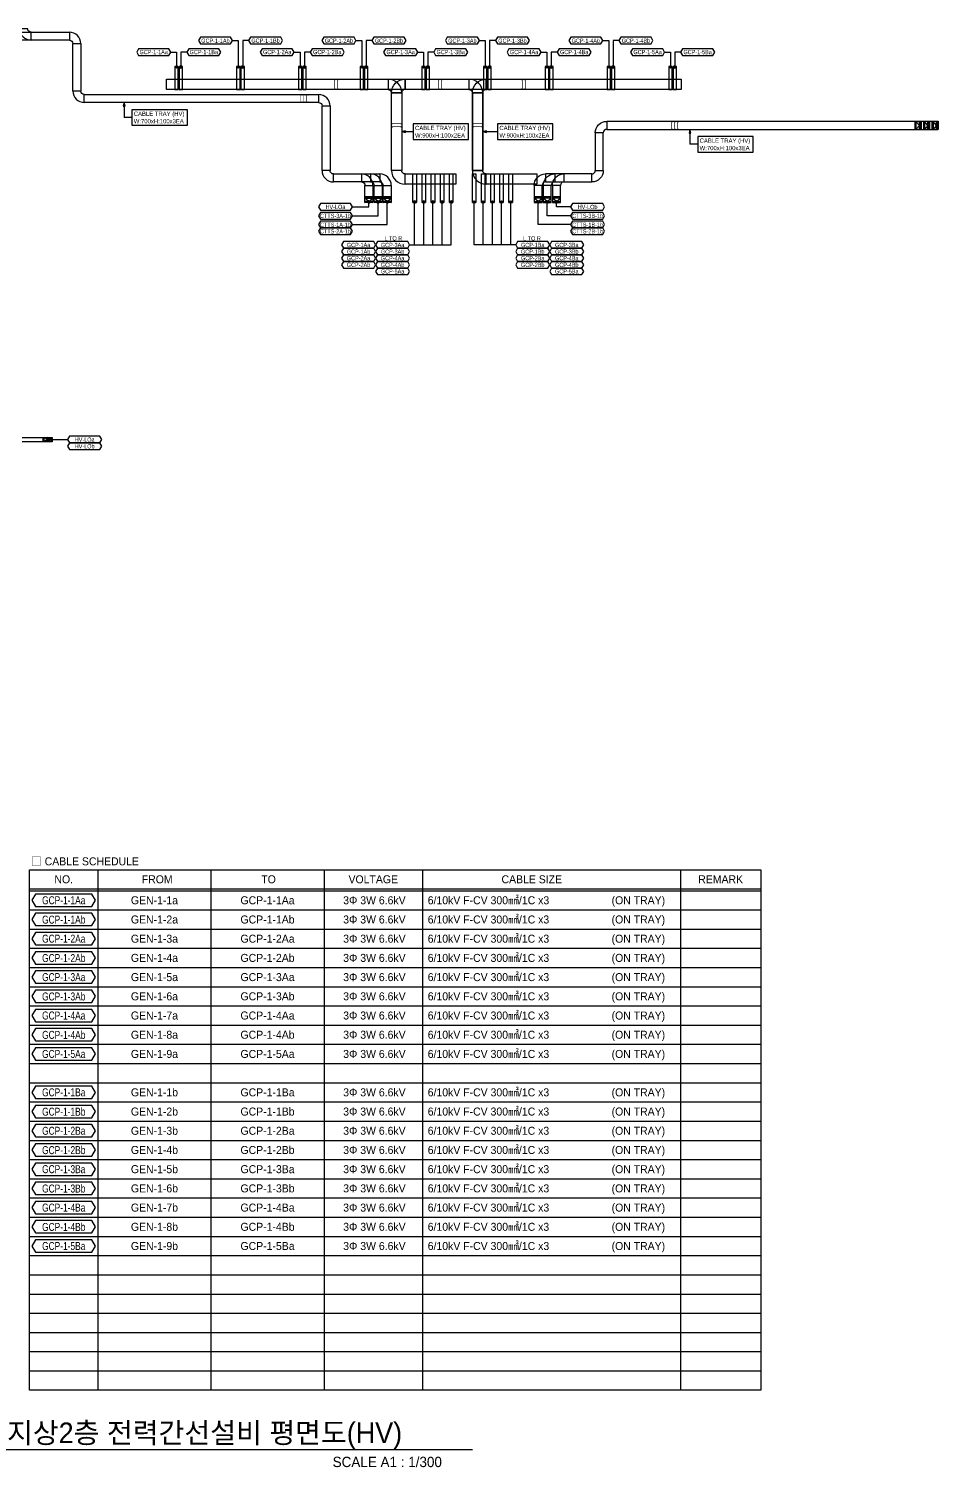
# Model space of a CAD drawing. Header units: millimetres. Extents: x 14100 to 374841, y -351975 to 881100.
# Drawn here: x 96798 to 176354, y -168613 to -42795 of the extents above; entities that cross this region are included whole.
import ezdxf
from ezdxf.enums import TextEntityAlignment as Align

# ---------------------------------------------------------------- set-up
doc = ezdxf.new("R2010")
doc.units = ezdxf.units.MM
doc.header["$LTSCALE"] = 150
doc.set_wipeout_variables(frame=1)
for name, color, linetype in [('-----26 Electrical Cable Tray_HV_GEN A', 1, 'Continuous'), ('-----26 Electrical Cable Tray_HV_GEN B', 30, 'Continuous'), ('-----26 Electrical Cable Tray_HV_N', 30, 'Continuous'), ('-----26 Electrical Cable Tray_HV_발전기 A', 6, 'Continuous'), ('-----26 Electrical Cable Tray_HV_발전기 B', 103, 'Continuous'), ('-----29 Cable Schedule', 1, 'Continuous'), ('-----29 Indicator', 1, 'Continuous'), ('-----29 주기', 1, 'Continuous'), ('-----30 Text', 2, 'Continuous'), ('-----41 Drawing Title', 2, 'Continuous'), ('-----99 Cable Schedule', 2, 'Continuous')]:
    doc.layers.add(name, color=color, linetype=linetype)
doc.styles.add('ELEC', font='Dotum.ttf')

# ---------------------------------------------------------------- blocks, each defined once
blk = doc.blocks.new('A$529866197279')
at = {"color": 0}
for p, q in [((0, 400), (0, 500)), ((0, 500), (700, 500)), ((0, 0), (0, 400)), ((700, 0), (0, 0)), ((700, 500), (700, 400)), ((700, 400), (700, 0))]:
    blk.add_line(p, q, dxfattribs=at)
at = {"color": 8}
for p, q in [((350, 100), (0, 400)), ((0, 400), (700, 400)), ((700, 100), (0, 100)), ((0, 100), (700, 0)), ((0, 0), (700, 100)), ((350, 100), (700, 400))]:
    blk.add_line(p, q, dxfattribs=at)
blk = doc.blocks.new('A$C9a0ab699')
h = blk.add_hatch(color=0)
edge = h.paths.add_edge_path()
edge.add_arc((64, 64), 64, -360, 0, ccw=False)
at = {"color": 0}
blk.add_circle((64, 64), 64, dxfattribs=at)
blk = doc.blocks.new('A$527511562058')
at = {"color": 0}
for p, q in [((0, 400), (400, 400)), ((0, 0), (0, 400)), ((400, 0), (0, 0)), ((400, 400), (500, 400)), ((500, 0), (400, 0)), ((500, 400), (500, 0))]:
    blk.add_line(p, q, dxfattribs=at)
at = {"color": 8}
for p, q in [((100, 400), (0, 0)), ((0, 400), (100, 0)), ((100, 200), (400, 400)), ((100, 0), (100, 400)), ((100, 200), (400, 0)), ((400, 400), (400, 0))]:
    blk.add_line(p, q, dxfattribs=at)

msp = doc.modelspace()

# ---------------------------------------------------------------- linework, layer by layer
at = {"layer": '-----26 Electrical Cable Tray_HV_GEN A'}
for p, q in [((109879, -46193), (109579, -46093)), ((109579, -46193), (109879, -46093)), ((115279, -46193), (114979, -46093)), ((114979, -46193), (115279, -46093)), ((120679, -46193), (120379, -46093)), ((120379, -46193), (120679, -46093)), ((126079, -46193), (125779, -46093)), ((125779, -46193), (126079, -46093)), ((131479, -46193), (131179, -46093)), ((131179, -46193), (131479, -46093)), ((136879, -46193), (136579, -46093)), ((136579, -46193), (136879, -46093)), ((142279, -46193), (141979, -46093)), ((141979, -46193), (142279, -46093)), ((147679, -46193), (147379, -46093)), ((147379, -46193), (147679, -46093)), ((153079, -46193), (152779, -46093)), ((152779, -46193), (153079, -46093)), ((130404, -57905), (130704, -58005)), ((130704, -57905), (130404, -58005)), ((131204, -57905), (131504, -58005)), ((131504, -57905), (131204, -58005)), ((132004, -57905), (132304, -58005)), ((132304, -57905), (132004, -58005)), ((132804, -57905), (133104, -58005)), ((133104, -57905), (132804, -58005)), ((133604, -57905), (133904, -58005)), ((133904, -57905), (133604, -58005))]:
    msp.add_line(p, q, dxfattribs=at)
at = {"layer": '-----26 Electrical Cable Tray_HV_GEN A', "elevation": 0}
for points in [[(109879, -46193), (109879, -46093), (109579, -46093), (109579, -46193)], [(109879, -48095), (109879, -46093), (109579, -46093), (109579, -48095)], [(115279, -46193), (115279, -46093), (114979, -46093), (114979, -46193)], [(115279, -48095), (115279, -46093), (114979, -46093), (114979, -48095)], [(120679, -46193), (120679, -46093), (120379, -46093), (120379, -46193)], [(120679, -48095), (120679, -46093), (120379, -46093), (120379, -48095)], [(126079, -46193), (126079, -46093), (125779, -46093), (125779, -46193)], [(126079, -48095), (126079, -46093), (125779, -46093), (125779, -48095)], [(131479, -46193), (131479, -46093), (131179, -46093), (131179, -46193)], [(131479, -48095), (131479, -46093), (131179, -46093), (131179, -48095)], [(136879, -46193), (136879, -46093), (136579, -46093), (136579, -46193)], [(136879, -48095), (136879, -46093), (136579, -46093), (136579, -48095)], [(142279, -46193), (142279, -46093), (141979, -46093), (141979, -46193)], [(142279, -48095), (142279, -46093), (141979, -46093), (141979, -48095)], [(147679, -46193), (147679, -46093), (147379, -46093), (147379, -46193)], [(147679, -48095), (147679, -46093), (147379, -46093), (147379, -48095)], [(153079, -46193), (153079, -46093), (152779, -46093), (152779, -46193)], [(153079, -48095), (153079, -46093), (152779, -46093), (152779, -48095)], [(128222, -48095), (108845, -48095), (108845, -47195), (128222, -47195)], [(153879, -48095), (129722, -48095), (129722, -47195), (153879, -47195)], [(129422, -48395), (129422, -55195), (128522, -55195), (128522, -48395)], [(129422, -48395), (129422, -55195), (128522, -55195), (128522, -48395)], [(134157, -56395), (129722, -56395), (129722, -55495), (134157, -55495)], [(134157, -56395), (129722, -56395), (129722, -55495), (134157, -55495)], [(130404, -58005), (130404, -55495), (130704, -55495), (130704, -58005)], [(131204, -58005), (131204, -55495), (131504, -55495), (131504, -58005)], [(132004, -58005), (132004, -55495), (132304, -55495), (132304, -58005)], [(132804, -58005), (132804, -55495), (133104, -55495), (133104, -58005)], [(133604, -58005), (133604, -55495), (133904, -55495), (133904, -58005)], [(130404, -57905), (130404, -58005), (130704, -58005), (130704, -57905)], [(131204, -57905), (131204, -58005), (131504, -58005), (131504, -57905)], [(132004, -57905), (132004, -58005), (132304, -58005), (132304, -57905)], [(132804, -57905), (132804, -58005), (133104, -58005), (133104, -57905)], [(133604, -57905), (133604, -58005), (133904, -58005), (133904, -57905)]]:
    msp.add_lwpolyline(points, close=True, dxfattribs=at)
at = {"layer": '-----26 Electrical Cable Tray_HV_GEN A', "ltscale": 7.5, "const_width": 50, "elevation": 0}
for points in [[(123662, -47995), (123662, -48095), (123562, -48095), (123562, -47195), (123662, -47195), (123662, -47295)], [(132760, -47995), (132760, -48095), (132660, -48095), (132660, -47195), (132760, -47195), (132760, -47295)], [(140155, -47995), (140155, -48095), (140255, -48095), (140255, -47195), (140155, -47195), (140155, -47295)], [(129322, -51167), (129422, -51167), (129422, -51067), (128522, -51067), (128522, -51167), (128622, -51167)], [(129322, -51426), (129422, -51426), (129422, -51326), (128522, -51326), (128522, -51426), (128622, -51426)]]:
    msp.add_lwpolyline(points, dxfattribs=at)
at = {"layer": '-----26 Electrical Cable Tray_HV_GEN A', "elevation": 0}
for points in [[(128222, -48095), (128222, -48095, -0.4142136), (128522, -48395), (128522, -48395), (129422, -48395, 0.4142136), (128222, -47195)], [(128222, -48095), (128222, -48095, -0.4142136), (128522, -48395), (128522, -48395), (129422, -48395, 0.4142136), (128222, -47195)], [(129722, -48095), (129722, -48095, 0.4142136), (129422, -48395), (129422, -48395), (128522, -48395, -0.4142136), (129722, -47195)], [(129722, -55495), (129722, -55495, -0.4142136), (129422, -55195), (129422, -55195), (128522, -55195, 0.4142136), (129722, -56395)], [(129722, -55495), (129722, -55495, -0.4142136), (129422, -55195), (129422, -55195), (128522, -55195, 0.4142136), (129722, -56395)]]:
    msp.add_lwpolyline(points, format="xyb", close=True, dxfattribs=at)
at = {"layer": '-----26 Electrical Cable Tray_HV_GEN B'}
for p, q in [((110259, -46193), (109959, -46093)), ((109959, -46193), (110259, -46093)), ((115659, -46193), (115359, -46093)), ((115359, -46193), (115659, -46093)), ((121059, -46193), (120759, -46093)), ((120759, -46193), (121059, -46093)), ((126459, -46193), (126159, -46093)), ((126159, -46193), (126459, -46093)), ((131859, -46193), (131559, -46093)), ((131559, -46193), (131859, -46093)), ((137259, -46193), (136959, -46093)), ((136959, -46193), (137259, -46093)), ((142659, -46193), (142359, -46093)), ((142359, -46193), (142659, -46093)), ((148059, -46193), (147759, -46093)), ((147759, -46193), (148059, -46093)), ((153459, -46193), (153159, -46093)), ((153159, -46193), (153459, -46093)), ((135604, -57905), (135904, -58005)), ((135904, -57905), (135604, -58005)), ((136404, -57905), (136704, -58005)), ((136704, -57905), (136404, -58005)), ((137204, -57905), (137504, -58005)), ((137504, -57905), (137204, -58005)), ((138004, -57905), (138304, -58005)), ((138304, -57905), (138004, -58005)), ((138804, -57905), (139104, -58005)), ((139104, -57905), (138804, -58005))]:
    msp.add_line(p, q, dxfattribs=at)
at = {"layer": '-----26 Electrical Cable Tray_HV_GEN B', "elevation": 0}
for points in [[(110259, -46193), (110259, -46093), (109959, -46093), (109959, -46193)], [(110259, -48095), (110259, -46093), (109959, -46093), (109959, -48095)], [(115659, -46193), (115659, -46093), (115359, -46093), (115359, -46193)], [(115659, -48095), (115659, -46093), (115359, -46093), (115359, -48095)], [(121059, -46193), (121059, -46093), (120759, -46093), (120759, -46193)], [(121059, -48095), (121059, -46093), (120759, -46093), (120759, -48095)], [(126459, -46193), (126459, -46093), (126159, -46093), (126159, -46193)], [(126459, -48095), (126459, -46093), (126159, -46093), (126159, -48095)], [(131859, -46193), (131859, -46093), (131559, -46093), (131559, -46193)], [(131859, -48095), (131859, -46093), (131559, -46093), (131559, -48095)], [(137259, -46193), (137259, -46093), (136959, -46093), (136959, -46193)], [(137259, -48095), (137259, -46093), (136959, -46093), (136959, -48095)], [(142659, -46193), (142659, -46093), (142359, -46093), (142359, -46193)], [(142659, -48095), (142659, -46093), (142359, -46093), (142359, -48095)], [(148059, -46193), (148059, -46093), (147759, -46093), (147759, -46193)], [(148059, -48095), (148059, -46093), (147759, -46093), (147759, -48095)], [(153459, -46193), (153459, -46093), (153159, -46093), (153159, -46193)], [(153459, -48095), (153459, -46093), (153159, -46093), (153159, -48095)], [(135304, -48095), (108845, -48095), (108845, -47195), (135304, -47195)], [(153879, -48095), (136804, -48095), (136804, -47195), (153879, -47195)], [(136504, -48395), (136504, -55195), (135604, -55195), (135604, -48395)], [(135604, -48395), (135604, -55195), (136504, -55195), (136504, -48395)], [(135604, -58005), (135604, -55495), (135904, -55495), (135904, -58005)], [(136404, -58005), (136404, -55495), (136704, -55495), (136704, -58005)], [(141239, -56395), (136804, -56395), (136804, -55495), (141239, -55495)], [(141239, -56395), (136804, -56395), (136804, -55495), (141239, -55495)], [(137204, -58005), (137204, -55495), (137504, -55495), (137504, -58005)], [(138004, -58005), (138004, -55495), (138304, -55495), (138304, -58005)], [(138804, -58005), (138804, -55495), (139104, -55495), (139104, -58005)], [(135604, -57905), (135604, -58005), (135904, -58005), (135904, -57905)], [(136404, -57905), (136404, -58005), (136704, -58005), (136704, -57905)], [(137204, -57905), (137204, -58005), (137504, -58005), (137504, -57905)], [(138004, -57905), (138004, -58005), (138304, -58005), (138304, -57905)], [(138804, -57905), (138804, -58005), (139104, -58005), (139104, -57905)]]:
    msp.add_lwpolyline(points, close=True, dxfattribs=at)
at = {"layer": '-----26 Electrical Cable Tray_HV_GEN B', "ltscale": 7.5, "const_width": 50, "elevation": 0}
for points in [[(123922, -47995), (123922, -48095), (123822, -48095), (123822, -47195), (123922, -47195), (123922, -47295)], [(133020, -47995), (133020, -48095), (132920, -48095), (132920, -47195), (133020, -47195), (133020, -47295)], [(139895, -47995), (139895, -48095), (139995, -48095), (139995, -47195), (139895, -47195), (139895, -47295)], [(136404, -51167), (136504, -51167), (136504, -51067), (135604, -51067), (135604, -51167), (135704, -51167)], [(136404, -51426), (136504, -51426), (136504, -51326), (135604, -51326), (135604, -51426), (135704, -51426)]]:
    msp.add_lwpolyline(points, dxfattribs=at)
at = {"layer": '-----26 Electrical Cable Tray_HV_GEN B', "elevation": 0}
for points in [[(135304, -48095), (135304, -48095, -0.4142136), (135604, -48395), (135604, -48395), (136504, -48395, 0.4142136), (135304, -47195)], [(136804, -48095), (136804, -48095, 0.4142136), (136504, -48395), (136504, -48395), (135604, -48395, -0.4142136), (136804, -47195)], [(136804, -55495), (136804, -55495, -0.4142136), (136504, -55195), (136504, -55195), (135604, -55195, 0.4142136), (136804, -56395)], [(136804, -55495), (136804, -55495, -0.4142136), (136504, -55195), (136504, -55195), (135604, -55195, 0.4142136), (136804, -56395)]]:
    msp.add_lwpolyline(points, format="xyb", close=True, dxfattribs=at)
at = {"layer": '-----26 Electrical Cable Tray_HV_N', "color": 1}
for p, q in [((105824, -50553), (105139, -50553)), ((155321, -52903), (154636, -52903))]:
    msp.add_line(p, q, dxfattribs=at)
msp.add_lwpolyline([(105139, -49250), (105059, -49570), (105219, -49570), (105139, -49250), (105139, -50553)], dxfattribs=at)
at = {"layer": '-----26 Electrical Cable Tray_HV_N', "color": 1, "elevation": 0}
for points in [[(105824, -49878), (105824, -51228), (110670, -51228), (110670, -49878)], [(130425, -51120), (130425, -52470), (135271, -52470), (135271, -51120)], [(137807, -51120), (137807, -52470), (142653, -52470), (142653, -51120)], [(155321, -52228), (155321, -53578), (160167, -53578), (160167, -52228)]]:
    msp.add_lwpolyline(points, close=True, dxfattribs=at)
for points in [[(129422, -51795), (129742, -51875), (129742, -51715), (129422, -51795), (130425, -51795)], [(136504, -51795), (136824, -51875), (136824, -51715), (136504, -51795), (137807, -51795)], [(154636, -51600), (154556, -51920), (154716, -51920), (154636, -51600), (154636, -52903)]]:
    msp.add_lwpolyline(points, dxfattribs=at)
at = {"layer": '-----26 Electrical Cable Tray_HV_발전기 A'}
msp.add_lwpolyline([(100354, -43095), (100354, -43795), (93854, -43795), (93854, -43095)], close=True, dxfattribs=at)
at = {"layer": '-----26 Electrical Cable Tray_HV_발전기 A', "elevation": 0}
for points in [[(96704, -42795), (96004, -42795, 0.4142136), (97004, -43795), (97004, -43095, -0.4142136)], [(100654, -44095), (101354, -44095, 0.4142136), (100354, -43095), (100354, -43795, -0.4142136)], [(101354, -48245), (100654, -48245, 0.4142136), (101654, -49245), (101654, -48545, -0.4142136)], [(122454, -49545), (123154, -49545, 0.4142136), (122154, -48545), (122154, -49245, -0.4142136)], [(123154, -55195), (122454, -55195, 0.4142136), (123454, -56195), (123454, -55495, -0.4142136)], [(126204, -56495), (126904, -56495, 0.4142136), (125904, -55495), (125904, -56195, -0.4142136)], [(127004, -56495), (127704, -56495, 0.4142136), (126704, -55495), (126704, -56195, -0.4142136)], [(127804, -56495), (128504, -56495, 0.4142136), (127504, -55495), (127504, -56195, -0.4142136)]]:
    msp.add_lwpolyline(points, format="xyb", close=True, dxfattribs=at)
for points in [[(100654, -44095), (101354, -44095), (101354, -48245), (100654, -48245)], [(122154, -48545), (122154, -49245), (101654, -49245), (101654, -48545)], [(122454, -49545), (123154, -49545), (123154, -55195), (122454, -55195)], [(125904, -55495), (125904, -56195), (123454, -56195), (123454, -55495)], [(123454, -55495), (126704, -55495), (126704, -56195), (123454, -56195)], [(123454, -55495), (127504, -55495), (127504, -56195), (123454, -56195)], [(126204, -56495), (126904, -56495), (126904, -57505), (126204, -57505)], [(127004, -56495), (127704, -56495), (127704, -57505), (127004, -57505)], [(127804, -56495), (128504, -56495), (128504, -57505), (127804, -57505)], [(98344, -78931), (95985, -78931), (95985, -78531), (98344, -78531)]]:
    msp.add_lwpolyline(points, close=True, dxfattribs=at)
at = {"layer": '-----26 Electrical Cable Tray_HV_발전기 A', "ltscale": 7.5, "const_width": 50}
for points in [[(120698, -49145), (120698, -49245), (120598, -49245), (120598, -48545), (120698, -48545), (120698, -48645)], [(120958, -49145), (120958, -49245), (120858, -49245), (120858, -48545), (120958, -48545), (120958, -48645)], [(121217, -49145), (121217, -49245), (121117, -49245), (121117, -48545), (121217, -48545), (121217, -48645)]]:
    msp.add_lwpolyline(points, dxfattribs=at)
at = {"layer": '-----26 Electrical Cable Tray_HV_발전기 B', "elevation": 0}
for points in [[(147054, -51895), (146354, -51895, -0.4142136), (147354, -50895), (147354, -51595, 0.4142136)], [(146354, -55195), (147054, -55195, -0.4142136), (146054, -56195), (146054, -55495, 0.4142136)], [(141704, -56495), (141004, -56495, -0.4142136), (142004, -55495), (142004, -56195, 0.4142136)], [(142504, -56495), (141804, -56495, -0.4142136), (142804, -55495), (142804, -56195, 0.4142136)], [(143304, -56495), (142604, -56495, -0.4142136), (143604, -55495), (143604, -56195, 0.4142136)]]:
    msp.add_lwpolyline(points, format="xyb", close=True, dxfattribs=at)
for points in [[(176304, -51595), (176304, -50895), (147354, -50895), (147354, -51595)], [(147054, -51895), (146354, -51895), (146354, -55195), (147054, -55195)], [(141704, -56495), (141004, -56495), (141004, -57505), (141704, -57505)], [(142504, -56495), (141804, -56495), (141804, -57505), (142504, -57505)], [(146054, -55495), (142004, -55495), (142004, -56195), (146054, -56195)], [(143304, -56495), (142604, -56495), (142604, -57505), (143304, -57505)], [(146054, -55495), (142804, -55495), (142804, -56195), (146054, -56195)], [(143604, -55495), (143604, -56195), (146054, -56195), (146054, -55495)], [(98044, -78931), (95985, -78931), (95985, -78531), (98044, -78531)]]:
    msp.add_lwpolyline(points, close=True, dxfattribs=at)
at = {"layer": '-----26 Electrical Cable Tray_HV_발전기 B', "ltscale": 7.5, "const_width": 50, "elevation": 0}
for points in [[(153110, -51495), (153110, -51595), (153010, -51595), (153010, -50895), (153110, -50895), (153110, -50995)], [(153370, -51495), (153370, -51595), (153270, -51595), (153270, -50895), (153370, -50895), (153370, -50995)], [(153630, -51495), (153630, -51595), (153530, -51595), (153530, -50895), (153630, -50895), (153630, -50995)]]:
    msp.add_lwpolyline(points, dxfattribs=at)
at = {"layer": '-----29 주기', "elevation": 0}
for points in [[(111806, -43542), (111639, -43831), (111806, -44120), (114452, -44120), (114619, -43831), (114452, -43542)], [(116187, -43542), (116020, -43831), (116187, -44120), (118833, -44120), (118999, -43831), (118833, -43542)], [(122606, -43542), (122439, -43831), (122606, -44120), (125252, -44120), (125419, -43831), (125252, -43542)], [(126987, -43542), (126820, -43831), (126987, -44120), (129633, -44120), (129799, -43831), (129633, -43542)], [(133406, -43542), (133239, -43831), (133406, -44120), (136052, -44120), (136219, -43831), (136052, -43542)], [(137787, -43542), (137620, -43831), (137787, -44120), (140433, -44120), (140599, -43831), (140433, -43542)], [(144206, -43542), (144039, -43831), (144206, -44120), (146852, -44120), (147019, -43831), (146852, -43542)], [(148587, -43542), (148420, -43831), (148587, -44120), (151233, -44120), (151399, -43831), (151233, -43542)], [(106406, -44542), (106239, -44831), (106406, -45120), (109052, -45120), (109219, -44831), (109052, -44542)], [(110787, -44542), (110620, -44831), (110787, -45120), (113433, -45120), (113599, -44831), (113433, -44542)], [(117206, -44542), (117039, -44831), (117206, -45120), (119852, -45120), (120019, -44831), (119852, -44542)], [(121587, -44542), (121420, -44831), (121587, -45120), (124233, -45120), (124399, -44831), (124233, -44542)], [(128006, -44542), (127839, -44831), (128006, -45120), (130652, -45120), (130819, -44831), (130652, -44542)], [(132387, -44542), (132220, -44831), (132387, -45120), (135033, -45120), (135199, -44831), (135033, -44542)], [(138806, -44542), (138639, -44831), (138806, -45120), (141452, -45120), (141619, -44831), (141452, -44542)], [(143187, -44542), (143020, -44831), (143187, -45120), (145833, -45120), (145999, -44831), (145833, -44542)], [(149606, -44542), (149439, -44831), (149606, -45120), (152252, -45120), (152419, -44831), (152252, -44542)], [(153987, -44542), (153820, -44831), (153987, -45120), (156633, -45120), (156799, -44831), (156633, -44542)], [(122303, -58082), (122137, -58371), (122303, -58660), (124949, -58660), (125116, -58371), (124949, -58082)], [(122303, -58860), (122137, -59149), (122303, -59437), (124949, -59437), (125116, -59149), (124949, -58860)], [(144358, -58082), (144191, -58371), (144358, -58660), (147004, -58660), (147171, -58371), (147004, -58082)], [(144358, -58860), (144191, -59149), (144358, -59437), (147004, -59437), (147171, -59149), (147004, -58860)], [(122303, -59637), (122137, -59926), (122303, -60215), (124949, -60215), (125116, -59926), (124949, -59637)], [(122303, -60215), (122137, -60504), (122303, -60792), (124949, -60792), (125116, -60504), (124949, -60215)], [(144358, -59637), (144191, -59926), (144358, -60215), (147004, -60215), (147171, -59926), (147004, -59637)], [(144358, -60215), (144191, -60504), (144358, -60792), (147004, -60792), (147171, -60504), (147004, -60215)], [(124324, -61415), (124157, -61704), (124324, -61992), (126970, -61992), (127137, -61704), (126970, -61415)], [(127303, -61415), (127137, -61704), (127303, -61992), (129949, -61992), (130116, -61704), (129949, -61415)], [(139558, -61415), (139391, -61704), (139558, -61992), (142204, -61992), (142371, -61704), (142204, -61415)], [(142537, -61415), (142371, -61704), (142537, -61992), (145183, -61992), (145350, -61704), (145183, -61415)], [(124324, -61992), (124157, -62281), (124324, -62570), (126970, -62570), (127137, -62281), (126970, -61992)], [(124324, -62570), (124157, -62859), (124324, -63147), (126970, -63147), (127137, -62859), (126970, -62570)], [(127303, -61992), (127137, -62281), (127303, -62570), (129949, -62570), (130116, -62281), (129949, -61992)], [(127303, -62570), (127137, -62859), (127303, -63147), (129949, -63147), (130116, -62859), (129949, -62570)], [(139558, -61992), (139391, -62281), (139558, -62570), (142204, -62570), (142371, -62281), (142204, -61992)], [(139558, -62570), (139391, -62859), (139558, -63147), (142204, -63147), (142371, -62859), (142204, -62570)], [(142537, -61992), (142371, -62281), (142537, -62570), (145183, -62570), (145350, -62281), (145183, -61992)], [(142537, -62570), (142371, -62859), (142537, -63147), (145183, -63147), (145350, -62859), (145183, -62570)], [(124324, -63147), (124157, -63436), (124324, -63725), (126970, -63725), (127137, -63436), (126970, -63147)], [(127303, -63147), (127137, -63436), (127303, -63725), (129949, -63725), (130116, -63436), (129949, -63147)], [(127303, -63725), (127137, -64014), (127303, -64302), (129949, -64302), (130116, -64014), (129949, -63725)], [(139558, -63147), (139391, -63436), (139558, -63725), (142204, -63725), (142371, -63436), (142204, -63147)], [(142537, -63147), (142371, -63436), (142537, -63725), (145183, -63725), (145350, -63436), (145183, -63147)], [(142537, -63725), (142371, -64014), (142537, -64302), (145183, -64302), (145350, -64014), (145183, -63725)], [(100365, -78442), (100199, -78731), (100365, -79020), (103011, -79020), (103178, -78731), (103011, -78442)], [(100365, -79020), (100199, -79309), (100365, -79597), (103011, -79597), (103178, -79309), (103011, -79020)]]:
    msp.add_lwpolyline(points, close=True, dxfattribs=at)
at = {"layer": '-----41 Drawing Title', "color": 7}
msp.add_line((135622, -167100), (92978, -167100), dxfattribs=at)
at = {"layer": '-----99 Cable Schedule', "color": 1}
msp.add_line((98494, -78731), (100199, -78731), dxfattribs=at)
at = {"layer": '-----99 Cable Schedule', "color": 1, "elevation": 0}
for points in [[(114619, -43831), (115129, -43831), (115129, -46143)], [(116020, -43831), (115509, -43831), (115509, -46143)], [(125419, -43831), (125929, -43831), (125929, -46143)], [(126820, -43831), (126309, -43831), (126309, -46143)], [(136219, -43831), (136729, -43831), (136729, -46143)], [(137620, -43831), (137109, -43831), (137109, -46143)], [(147019, -43831), (147529, -43831), (147529, -46143)], [(148420, -43831), (147909, -43831), (147909, -46143)], [(109219, -44831), (109729, -44831), (109729, -46143)], [(110620, -44831), (110109, -44831), (110109, -46143)], [(120019, -44831), (120529, -44831), (120529, -46143)], [(121420, -44831), (120909, -44831), (120909, -46143)], [(130819, -44831), (131329, -44831), (131329, -46143)], [(132220, -44831), (131709, -44831), (131709, -46143)], [(141619, -44831), (142129, -44831), (142129, -46143)], [(143020, -44831), (142509, -44831), (142509, -46143)], [(152419, -44831), (152929, -44831), (152929, -46143)], [(153820, -44831), (153309, -44831), (153309, -46143)], [(125116, -58371), (126554, -58371), (126554, -57955)], [(125116, -59149), (127354, -59149), (127354, -57955)], [(125116, -59926), (128154, -59926), (128154, -57955)], [(130116, -61704), (133754, -61704), (133754, -57955)], [(130554, -61704), (130554, -57955)], [(131354, -61704), (131354, -57955)], [(132154, -61704), (132154, -57955)], [(132954, -61704), (132954, -57955)], [(139391, -61704), (135754, -61704), (135754, -57955)], [(136554, -61704), (136554, -57955)], [(137354, -61704), (137354, -57955)], [(138154, -61704), (138154, -57955)], [(138954, -61704), (138954, -57955)], [(144191, -59926), (141354, -59926), (141354, -57955)], [(144191, -59149), (142154, -59149), (142154, -57955)], [(144191, -58371), (142954, -58371), (142954, -57955)]]:
    msp.add_lwpolyline(points, dxfattribs=at)
at = {"color": 0, "elevation": 0}
for points in [[(174704, -50920), (174704, -50895), (174804, -50895), (174804, -51595), (174704, -51595), (174704, -51570)], [(174804, -50870), (174854, -50870), (174854, -51620), (174804, -51620), (174804, -50870)], [(175454, -50920), (175454, -50895), (175554, -50895), (175554, -51595), (175454, -51595), (175454, -51570)], [(175554, -50870), (175604, -50870), (175604, -51620), (175554, -51620), (175554, -50870)], [(176204, -50920), (176204, -50895), (176304, -50895), (176304, -51595), (176204, -51595), (176204, -51570)], [(176304, -50870), (176354, -50870), (176354, -51620), (176304, -51620), (176304, -50870)]]:
    msp.add_lwpolyline(points, dxfattribs=at)

# ---------------------------------------------------------------- block references
at = {"layer": '-----26 Electrical Cable Tray_HV_발전기 A'}
for p in [(126204, -58005), (127004, -58005), (127804, -58005)]:
    msp.add_blockref('A$529866197279', p, dxfattribs=at)
at = {"layer": '-----26 Electrical Cable Tray_HV_발전기 A', "rotation": 180}
msp.add_blockref('A$527511562058', (98844, -78531), dxfattribs=at)
at = {"layer": '-----26 Electrical Cable Tray_HV_발전기 B', "xscale": -1, "rotation": 90}
for p in [(174804, -50895), (175554, -50895), (176304, -50895)]:
    msp.add_blockref('A$529866197279', p, dxfattribs=at)
at = {"layer": '-----26 Electrical Cable Tray_HV_발전기 B', "xscale": -1}
for p in [(141704, -58005), (142504, -58005), (143304, -58005)]:
    msp.add_blockref('A$529866197279', p, dxfattribs=at)
at = {"layer": '-----26 Electrical Cable Tray_HV_발전기 B', "rotation": 180}
msp.add_blockref('A$527511562058', (98544, -78531), dxfattribs=at)
at = {"layer": '-----99 Cable Schedule', "color": 1, "yscale": 1.5, "zscale": 1.5}
for p, xscale, rotation in [((109633, -46047), 1.5, 270), ((110205, -46047), -1.5, 90), ((115033, -46047), 1.5, 270), ((115605, -46047), -1.5, 90), ((120433, -46047), 1.5, 270), ((121005, -46047), -1.5, 90), ((125833, -46047), 1.5, 270), ((126405, -46047), -1.5, 90), ((131233, -46047), 1.5, 270), ((131805, -46047), -1.5, 90), ((136633, -46047), 1.5, 270), ((137205, -46047), -1.5, 90), ((142033, -46047), 1.5, 270), ((142605, -46047), -1.5, 90), ((147433, -46047), 1.5, 270), ((148005, -46047), -1.5, 90), ((152833, -46047), 1.5, 270), ((153405, -46047), -1.5, 90), ((126458, -58051), -1.5, 270), ((127258, -58051), -1.5, 270), ((128058, -58051), -1.5, 270), ((130458, -58051), -1.5, 270), ((131258, -58051), -1.5, 270), ((132058, -58051), -1.5, 270), ((132858, -58051), -1.5, 270), ((133658, -58051), -1.5, 270), ((135850, -58051), 1.5, 90.00000000000001), ((136650, -58051), 1.5, 90.00000000000001), ((137450, -58051), 1.5, 90.00000000000001), ((138250, -58051), 1.5, 90.00000000000001), ((139050, -58051), 1.5, 90.00000000000001), ((141258, -58051), -1.5, 270), ((142058, -58051), -1.5, 270), ((142858, -58051), -1.5, 270)]:
    msp.add_blockref('A$C9a0ab699', p, dxfattribs=dict(at, xscale=xscale, rotation=rotation))
at = {"layer": '-----99 Cable Schedule', "color": 1, "xscale": -1.5, "yscale": 1.5, "zscale": 1.5}
for p in [(98590, -78827), (98890, -78827)]:
    msp.add_blockref('A$C9a0ab699', p, dxfattribs=at)

# ---------------------------------------------------------------- texts
at = {"layer": '-----26 Electrical Cable Tray_HV_GEN A', "style": 'ELEC'}
for s, p in [('CABLE TRAY (HV)', (130585, -51470)), ('W:900xH:100x2EA', (130585, -52120))]:
    msp.add_text(s, height=375, dxfattribs=at).set_placement(p, align=Align.MIDDLE_LEFT)
at = {"layer": '-----26 Electrical Cable Tray_HV_GEN B', "style": 'ELEC'}
for s, p in [('CABLE TRAY (HV)', (137967, -51470)), ('W:900xH:100x2EA', (137967, -52120))]:
    msp.add_text(s, height=375, dxfattribs=at).set_placement(p, align=Align.MIDDLE_LEFT)
at = {"layer": '-----26 Electrical Cable Tray_HV_발전기 A', "style": 'ELEC'}
for s, p in [('CABLE TRAY (HV)', (105984, -50228)), ('W:700xH:100x3EA', (105984, -50878))]:
    msp.add_text(s, height=375, dxfattribs=at).set_placement(p, align=Align.MIDDLE_LEFT)
at = {"layer": '-----26 Electrical Cable Tray_HV_발전기 B', "style": 'ELEC'}
for s, p in [('CABLE TRAY (HV)', (155481, -52578)), ('W:700xH:100x3EA', (155481, -53228))]:
    msp.add_text(s, height=375, dxfattribs=at).set_placement(p, align=Align.MIDDLE_LEFT)
at = {"layer": '-----30 Text', "linetype": 'Continuous', "style": 'ELEC', "width": 0.8}
for s, p in [('GCP-1-1Ab', (113129, -43831)), ('GCP-1-1Bb', (117510, -43831)), ('GCP-1-2Ab', (123929, -43831)), ('GCP-1-2Bb', (128310, -43831)), ('GCP-1-3Ab', (134729, -43831)), ('GCP-1-3Bb', (139110, -43831)), ('GCP-1-4Ab', (145529, -43831)), ('GCP-1-4Bb', (149910, -43831)), ('GCP-1-1Aa', (107729, -44831)), ('GCP-1-1Ba', (112110, -44831)), ('GCP-1-2Aa', (118529, -44831)), ('GCP-1-2Ba', (122910, -44831)), ('GCP-1-3Aa', (129329, -44831)), ('GCP-1-3Ba', (133710, -44831)), ('GCP-1-4Aa', (140129, -44831)), ('GCP-1-4Ba', (144510, -44831)), ('GCP-1-5Aa', (150929, -44831)), ('GCP-1-5Ba', (155310, -44831)), ('CTTS-3A-1b', (123626, -59149)), ('HV-LOa', (123626, -58371)), ('CTTS-3B-1b', (145681, -59149)), ('HV-LOb', (145681, -58371)), ('CTTS-1A-1b', (123626, -59926)), ('CTTS-2A-1b', (123626, -60504)), ('CTTS-1B-1b', (145681, -59926)), ('CTTS-2B-1b', (145681, -60504)), ('GCP-1Aa', (125647, -61704, 0)), ('GCP-3Aa', (128626, -61704, 0)), ('GCP-1Ba', (140881, -61704, 0)), ('GCP-3Ba', (143860, -61704, 0)), ('GCP-1Ab', (125647, -62281, 0)), ('GCP-2Aa', (125647, -62859, 0)), ('GCP-3Ab', (128626, -62281, 0)), ('GCP-4Aa', (128626, -62859, 0)), ('GCP-1Bb', (140881, -62281, 0)), ('GCP-2Ba', (140881, -62859, 0)), ('GCP-3Bb', (143860, -62281, 0)), ('GCP-4Ba', (143860, -62859, 0)), ('GCP-2Ab', (125647, -63436, 0)), ('GCP-4Ab', (128626, -63436, 0)), ('GCP-5Aa', (128626, -64014, 0)), ('GCP-2Bb', (140881, -63436, 0)), ('GCP-4Bb', (143860, -63436, 0)), ('GCP-5Ba', (143860, -64014, 0)), ('HV-LOa', (101688, -78731)), ('HV-LOb', (101688, -79309))]:
    msp.add_text(s, height=375, dxfattribs=at).set_placement(p, align=Align.MIDDLE)
at = {"layer": '-----41 Drawing Title', "color": 2, "style": 'ELEC'}
msp.add_text('지상2층 전력간선설비 평면도(HV)', height=1800, dxfattribs=at).set_placement((94895, -166500))
at = {"layer": '-----41 Drawing Title', "style": 'ELEC'}
msp.add_text('SCALE A1 : 1/300', height=900, dxfattribs=at).set_placement((132937, -168600), align=Align.RIGHT)
at = {"layer": '-----99 Cable Schedule', "style": 'ELEC', "width": 0.8}
for p in [(128688, -61126, 0), (140819, -61126, 0)]:
    msp.add_text('L TO R', height=375, dxfattribs=at).set_placement(p, align=Align.MIDDLE)
at = {"color": 0, "style": 'ELEC', "width": 0.7}
for p in [(174754, -51245, 0), (175504, -51245, 0), (176254, -51245, 0)]:
    msp.add_text('HV 트레이-발전기', height=50, rotation=270, dxfattribs=at).set_placement(p, align=Align.MIDDLE_CENTER)

# ---------------------------------------------------------------- wipeouts: each hides what was drawn before it
at = {"color": 3}
msp.add_wipeout([(96867, -116348), (160821, -116348), (160821, -161863), (96867, -161863)], dxfattribs=at).translate(0, 0, 0).dxf.layer = '-----26 Electrical Cable Tray_HV_발전기 B'

# ---------------------------------------------------------------- next in the draw order: linework, layer by layer
at = {"layer": '-----29 Cable Schedule'}
for p, q in [((102847, -116348, 0), (102847, -118183, 0)), ((112738, -116348, 0), (112738, -118183, 0)), ((122630, -116348, 0), (122630, -118183, 0)), ((131241, -116348, 0), (131241, -118183, 0)), ((153821, -116348, 0), (153821, -118183, 0))]:
    msp.add_line(p, q, dxfattribs=at)
at = {"layer": '-----29 Cable Schedule', "color": 3}
for p, q in [((96867, -118028, 0), (160821, -118028, 0)), ((96867, -118183, 0), (160821, -118183, 0))]:
    msp.add_line(p, q, dxfattribs=at)
at = {"layer": '-----29 Cable Schedule', "color": 1}
for p, q in [((102847, -118183, 0), (102847, -161863, 0)), ((112738, -118183, 0), (112738, -161863, 0)), ((122630, -118183, 0), (122630, -161863, 0)), ((131241, -118183, 0), (131241, -161863, 0)), ((153821, -118183, 0), (153821, -161863, 0)), ((96867, -119863, 0), (160821, -119863, 0)), ((96867, -121543, 0), (160821, -121543, 0)), ((96867, -123223, 0), (160821, -123223, 0)), ((96867, -124903, 0), (160821, -124903, 0)), ((96867, -126583, 0), (160821, -126583, 0)), ((96867, -128263, 0), (160821, -128263, 0)), ((96867, -129943, 0), (160821, -129943, 0)), ((96867, -131623, 0), (160821, -131623, 0)), ((96867, -133303, 0), (160821, -133303, 0)), ((96867, -134983, 0), (160821, -134983, 0)), ((96867, -136663, 0), (160821, -136663, 0)), ((96867, -138343, 0), (160821, -138343, 0)), ((96867, -140023, 0), (160821, -140023, 0)), ((96867, -141703, 0), (160821, -141703, 0)), ((96867, -143383, 0), (160821, -143383, 0)), ((96867, -145063, 0), (160821, -145063, 0)), ((96867, -146743, 0), (160821, -146743, 0)), ((96867, -148423, 0), (160821, -148423, 0)), ((96867, -150103, 0), (160821, -150103, 0)), ((96867, -151783, 0), (160821, -151783, 0)), ((96867, -153463, 0), (160821, -153463, 0)), ((96867, -155143, 0), (160821, -155143, 0)), ((96867, -156823, 0), (160821, -156823, 0)), ((96867, -158503, 0), (160821, -158503, 0)), ((96867, -160183, 0), (160821, -160183, 0))]:
    msp.add_line(p, q, dxfattribs=at)
at = {"layer": '-----29 Cable Schedule', "color": 3, "elevation": 0}
msp.add_lwpolyline([(96867, -116348), (160821, -116348), (160821, -161863), (96867, -161863)], close=True, dxfattribs=at)
at = {"layer": '-----29 주기', "elevation": 0}
for points in [[(97387, -118484), (97076, -119023), (97387, -119562), (102326, -119562), (102637, -119023), (102326, -118484)], [(97387, -120164), (97076, -120703), (97387, -121242), (102326, -121242), (102637, -120703), (102326, -120164)], [(97387, -121844), (97076, -122383), (97387, -122922), (102326, -122922), (102637, -122383), (102326, -121844)], [(97387, -123524), (97076, -124063), (97387, -124602), (102326, -124602), (102637, -124063), (102326, -123524)], [(97387, -125204), (97076, -125743), (97387, -126282), (102326, -126282), (102637, -125743), (102326, -125204)], [(97387, -126884), (97076, -127423), (97387, -127962), (102326, -127962), (102637, -127423), (102326, -126884)], [(97387, -128564), (97076, -129103), (97387, -129642), (102326, -129642), (102637, -129103), (102326, -128564)], [(97387, -130244), (97076, -130783), (97387, -131322), (102326, -131322), (102637, -130783), (102326, -130244)], [(97387, -131924), (97076, -132463), (97387, -133002), (102326, -133002), (102637, -132463), (102326, -131924)], [(97387, -135284), (97076, -135823), (97387, -136362), (102326, -136362), (102637, -135823), (102326, -135284)], [(97387, -136964), (97076, -137503), (97387, -138042), (102326, -138042), (102637, -137503), (102326, -136964)], [(97387, -138644), (97076, -139183), (97387, -139722), (102326, -139722), (102637, -139183), (102326, -138644)], [(97387, -140324), (97076, -140863), (97387, -141402), (102326, -141402), (102637, -140863), (102326, -140324)], [(97387, -142004), (97076, -142543), (97387, -143082), (102326, -143082), (102637, -142543), (102326, -142004)], [(97387, -143684), (97076, -144223), (97387, -144762), (102326, -144762), (102637, -144223), (102326, -143684)], [(97387, -145364), (97076, -145903), (97387, -146442), (102326, -146442), (102637, -145903), (102326, -145364)], [(97387, -147044), (97076, -147583), (97387, -148122), (102326, -148122), (102637, -147583), (102326, -147044)], [(97387, -148724), (97076, -149263), (97387, -149802), (102326, -149802), (102637, -149263), (102326, -148724)]]:
    msp.add_lwpolyline(points, close=True, dxfattribs=at)

# ---------------------------------------------------------------- next in the draw order: texts
at = {"layer": '-----29 Indicator', "color": 2, "linetype": 'Continuous', "style": 'ELEC'}
msp.add_text('□ CABLE SCHEDULE', height=700, dxfattribs=at).set_placement((96982, -115619, 0), align=Align.MIDDLE_LEFT)
at = {"layer": '-----30 Text', "style": 'ELEC'}
msp.add_text('NO.', height=700, dxfattribs=at).set_placement((99857, -117188, 0), align=Align.MIDDLE)
for s, p in [('FROM', (108033, -117188, 0)), ('TO', (117773, -117188, 0)), ('VOLTAGE', (126932, -117188, 0)), ('CABLE SIZE', (140798, -117188, 0)), ('REMARK', (157321, -117188, 0)), ('GEN-1-1a', (107792, -119023, 0)), ('GCP-1-1Aa', (117684, -119023, 0)), ('3Φ 3W 6.6kV', (127034, -119023, 0)), ('GEN-1-2a', (107792, -120703, 0)), ('GCP-1-1Ab', (117684, -120703, 0)), ('3Φ 3W 6.6kV', (127034, -120703, 0)), ('GEN-1-3a', (107792, -122383, 0)), ('GCP-1-2Aa', (117684, -122383, 0)), ('3Φ 3W 6.6kV', (127034, -122383, 0)), ('GEN-1-4a', (107792, -124063, 0)), ('GCP-1-2Ab', (117684, -124063, 0)), ('3Φ 3W 6.6kV', (127034, -124063, 0)), ('GEN-1-5a', (107792, -125743, 0)), ('GCP-1-3Aa', (117684, -125743, 0)), ('3Φ 3W 6.6kV', (127034, -125743, 0)), ('GEN-1-6a', (107792, -127423, 0)), ('GCP-1-3Ab', (117684, -127423, 0)), ('3Φ 3W 6.6kV', (127034, -127423, 0)), ('GEN-1-7a', (107792, -129103, 0)), ('GCP-1-4Aa', (117684, -129103, 0)), ('3Φ 3W 6.6kV', (127034, -129103, 0)), ('GEN-1-8a', (107792, -130783, 0)), ('GCP-1-4Ab', (117684, -130783, 0)), ('3Φ 3W 6.6kV', (127034, -130783, 0)), ('GEN-1-9a', (107792, -132463, 0)), ('GCP-1-5Aa', (117684, -132463, 0)), ('3Φ 3W 6.6kV', (127034, -132463, 0)), ('GEN-1-1b', (107792, -135823, 0)), ('GCP-1-1Ba', (117684, -135823, 0)), ('3Φ 3W 6.6kV', (127034, -135823, 0)), ('GEN-1-2b', (107792, -137503, 0)), ('GCP-1-1Bb', (117684, -137503, 0)), ('3Φ 3W 6.6kV', (127034, -137503, 0)), ('GEN-1-3b', (107792, -139183, 0)), ('GCP-1-2Ba', (117684, -139183, 0)), ('3Φ 3W 6.6kV', (127034, -139183, 0)), ('GEN-1-4b', (107792, -140863, 0)), ('GCP-1-2Bb', (117684, -140863, 0)), ('3Φ 3W 6.6kV', (127034, -140863, 0)), ('GEN-1-5b', (107792, -142543, 0)), ('3Φ 3W 6.6kV', (127034, -142543, 0)), ('GCP-1-3Ba', (117684, -142543, 0)), ('GEN-1-6b', (107792, -144223, 0)), ('GCP-1-3Bb', (117684, -144223, 0)), ('3Φ 3W 6.6kV', (127034, -144223, 0)), ('GEN-1-7b', (107792, -145903, 0)), ('GCP-1-4Ba', (117684, -145903, 0)), ('3Φ 3W 6.6kV', (127034, -145903, 0)), ('GEN-1-8b', (107792, -147583, 0)), ('GCP-1-4Bb', (117684, -147583, 0)), ('3Φ 3W 6.6kV', (127034, -147583, 0)), ('GEN-1-9b', (107792, -149263, 0)), ('GCP-1-5Ba', (117684, -149263, 0)), ('3Φ 3W 6.6kV', (127034, -149263, 0))]:
    msp.add_text(s, height=700, dxfattribs=at).set_placement(p, align=Align.MIDDLE_CENTER)
at = {"layer": '-----30 Text', "linetype": 'Continuous', "style": 'ELEC', "width": 0.8}
for s, p in [('GCP-1-1Aa', (99857, -119023, 0)), ('GCP-1-1Ab', (99857, -120703, 0)), ('GCP-1-2Aa', (99857, -122383, 0)), ('GCP-1-2Ab', (99857, -124063, 0)), ('GCP-1-3Aa', (99857, -125743, 0)), ('GCP-1-3Ab', (99857, -127423, 0)), ('GCP-1-4Aa', (99857, -129103, 0)), ('GCP-1-4Ab', (99857, -130783, 0)), ('GCP-1-5Aa', (99857, -132463, 0)), ('GCP-1-1Ba', (99857, -135823, 0)), ('GCP-1-1Bb', (99857, -137503, 0)), ('GCP-1-2Ba', (99857, -139183, 0)), ('GCP-1-2Bb', (99857, -140863, 0)), ('GCP-1-3Ba', (99857, -142543, 0)), ('GCP-1-3Bb', (99857, -144223, 0)), ('GCP-1-4Ba', (99857, -145903, 0)), ('GCP-1-4Bb', (99857, -147583, 0)), ('GCP-1-5Ba', (99857, -149263, 0))]:
    msp.add_text(s, height=700, dxfattribs=at).set_placement(p, align=Align.MIDDLE)
at = {"layer": '-----30 Text', "style": 'ELEC'}
for p in [(131698, -119023, 0), (131698, -120703, 0), (131698, -122383, 0), (131698, -124063, 0), (131698, -125743, 0), (131698, -127423, 0), (131698, -129103, 0), (131698, -130783, 0), (131698, -132463, 0), (131698, -135823, 0), (131698, -137503, 0), (131698, -139183, 0), (131698, -140863, 0), (131698, -142543, 0), (131698, -144223, 0), (131698, -145903, 0), (131698, -147583, 0), (131698, -149263, 0)]:
    msp.add_text('6/10kV F-CV 300㎟/1C x3', height=700, dxfattribs=at).set_placement(p, align=Align.MIDDLE_LEFT)
for p in [(152463, -119023, 0), (152463, -120703, 0), (152463, -122383, 0), (152463, -124063, 0), (152463, -125743, 0), (152463, -127423, 0), (152463, -129103, 0), (152463, -130783, 0), (152463, -132463, 0), (152463, -135823, 0), (152463, -137503, 0), (152463, -139183, 0), (152463, -140863, 0), (152463, -142543, 0), (152463, -144223, 0), (152463, -145903, 0), (152463, -147583, 0), (152463, -149263, 0)]:
    msp.add_text('(ON TRAY)', height=700, dxfattribs=at).set_placement(p, align=Align.MIDDLE_RIGHT)

doc.saveas('drawing.dxf')
